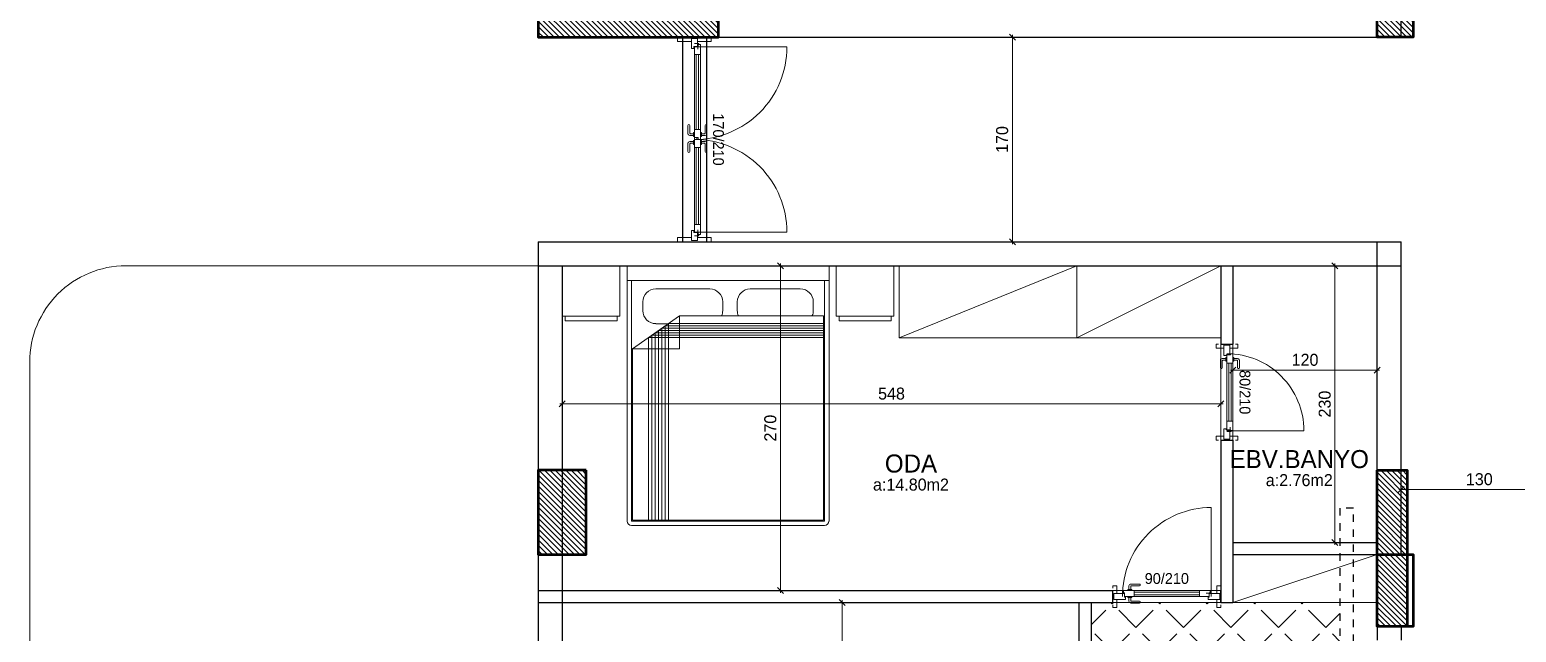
# Model space of a CAD drawing. Header units: centimetres. Extents: x 562865 to 1310255, y -148070 to 32737.
# Drawn here: x 649834 to 651071, y -25964 to -25463 of the extents above; entities that cross this region are included whole.
import ezdxf
from ezdxf.enums import TextEntityAlignment as Align

# ---------------------------------------------------------------- set-up
doc = ezdxf.new("R2010")
doc.units = ezdxf.units.CM
doc.header["$LTSCALE"] = 2.5
doc.linetypes.add('DASHED', pattern=[0.25, 0.125, -0.125])
doc.layers.get('0').update_dxf_attribs({"color": 86})
for name, color, linetype in [('alan', 7, 'Continuous'), ('kapi-yazi', 7, 'Continuous'), ('mahal', 7, 'Continuous'), ('tarama', 173, 'Continuous'), ('TARAMA KOLON', 252, 'Continuous')]:
    doc.layers.add(name, color=color, linetype=linetype)
for name, color, linetype, lineweight in [('DUVAR', 4, 'Continuous', 30), ('duvar-kesim', 7, 'Continuous', 0), ('iç ölçü', 106, 'Continuous', 18), ('kapi', 9, 'Continuous', 0), ('kolon', 1, 'Continuous', 53), ('TEFRIS', 33, 'Continuous', 0)]:
    doc.layers.add(name, color=color, linetype=linetype, lineweight=lineweight)
doc.styles.add('PINAR', font='comic.ttf')
doc.dimstyles.new('TEMİZ ÖLÇÜ', dxfattribs={"dimtxt": 10, "dimasz": 5, "dimexe": 1.8, "dimexo": 0.625, "dimgap": 3, "dimtad": 1, "dimdec": 0, "dimrnd": 0.5, "dimzin": 1, "dimdsep": 46, "dimtxsty": 'PINAR', "dimblk": 'OBLIQUE', "dimcen": 0.9, "dimdle": 2, "dimclrd": 256, "dimclre": 256, "dimclrt": 7, "dimadec": 0, "dimazin": 0, "dimtfac": 1, "dimtdec": 0, "dimtofl": 0, "dimtmove": 2, "dimatfit": 2, "dimfxl": 10, "dimfxlon": 1, "dimlwd": -1, "dimlwe": -1, "dimarcsym": 0})

# ---------------------------------------------------------------- blocks, each defined once
blk = doc.blocks.new('_Oblique')
at = {"color": 0, "linetype": 'ByBlock', "lineweight": -2}
blk.add_line((-0.5, -0.5), (0.5, 0.5), dxfattribs=at)
blk = doc.blocks.new('*D3284')
at = {"layer": 'Defpoints', "color": 0}
for p in [(650975.5, -25844.4), (650975.5, -25845.3), (651105.5, -25844.4)]:
    blk.add_point(p, dxfattribs=at)
at = {"layer": 'iç ölçü'}
for p, q in [((651107.5, -25845.3), (650973.5, -25845.3)), ((650975.5, -25845), (650975.5, -25847.1)), ((651105.5, -25845), (651105.5, -25847.1))]:
    blk.add_line(p, q, dxfattribs=at)
at = {"layer": 'iç ölçü', "linetype": 'ByBlock', "xscale": 5, "yscale": 5, "zscale": 5, "rotation": 180}
blk.add_blockref('_Oblique', (650975.5, -25845.3), dxfattribs=at)
at = {"layer": 'iç ölçü', "linetype": 'ByBlock', "xscale": 5, "yscale": 5, "zscale": 5}
blk.add_blockref('_Oblique', (651105.5, -25845.3), dxfattribs=at)
at = {"layer": 'iç ölçü', "color": 7, "insert": (651040.5, -25836.9), "char_height": 10, "attachment_point": 5, "style": 'PINAR'}
blk.add_mtext('130', dxfattribs=at)
blk = doc.blocks.new('*D3288')
at = {"layer": 'Defpoints', "color": 0}
for p in [(650649.8, -25469.4), (650649.8, -25639.4), (650652, -25639.4)]:
    blk.add_point(p, dxfattribs=at)
at = {"layer": 'iç ölçü'}
for p, q in [((650652, -25467.4), (650652, -25641.4)), ((650650.4, -25469.4), (650653.8, -25469.4)), ((650650.4, -25639.4), (650653.8, -25639.4))]:
    blk.add_line(p, q, dxfattribs=at)
at = {"layer": 'iç ölçü', "linetype": 'ByBlock', "xscale": 5, "yscale": 5, "zscale": 5}
for p, rotation in [((650652, -25469.4), 90), ((650652, -25639.4), 270)]:
    blk.add_blockref('_Oblique', p, dxfattribs=dict(at, rotation=rotation))
at = {"layer": 'iç ölçü', "color": 7, "insert": (650643.5, -25554.4), "char_height": 10, "attachment_point": 5, "rotation": 90, "style": 'PINAR'}
blk.add_mtext('170', dxfattribs=at)
blk = doc.blocks.new('*D3289')
at = {"layer": 'Defpoints', "color": 0}
for p in [(650464.7, -25659.4), (650459.1, -25929.4), (650464.7, -25929.4)]:
    blk.add_point(p, dxfattribs=at)
at = {"layer": 'iç ölçü'}
for p, q in [((650464.1, -25659.4), (650457.3, -25659.4)), ((650459.1, -25657.4), (650459.1, -25931.4)), ((650464.1, -25929.4), (650457.3, -25929.4))]:
    blk.add_line(p, q, dxfattribs=at)
at = {"layer": 'iç ölçü', "linetype": 'ByBlock', "xscale": 5, "yscale": 5, "zscale": 5}
for p, rotation in [((650459.1, -25659.4), 90), ((650459.1, -25929.4), 270)]:
    blk.add_blockref('_Oblique', p, dxfattribs=dict(at, rotation=rotation))
at = {"layer": 'iç ölçü', "color": 7, "insert": (650450.6, -25794.4), "char_height": 10, "attachment_point": 5, "rotation": 90, "style": 'PINAR'}
blk.add_mtext('270', dxfattribs=at)
blk = doc.blocks.new('*D3290')
at = {"layer": 'Defpoints', "color": 0}
for p in [(650277.4, -25774.2), (650277.4, -25776.4), (650825.5, -25776.4)]:
    blk.add_point(p, dxfattribs=at)
at = {"layer": 'iç ölçü'}
for p, q in [((650827.5, -25774.2), (650275.4, -25774.2)), ((650277.4, -25775.8), (650277.4, -25772.4)), ((650825.5, -25775.8), (650825.5, -25772.4))]:
    blk.add_line(p, q, dxfattribs=at)
at = {"layer": 'iç ölçü', "linetype": 'ByBlock', "xscale": 5, "yscale": 5, "zscale": 5, "rotation": 180}
blk.add_blockref('_Oblique', (650277.4, -25774.2), dxfattribs=at)
at = {"layer": 'iç ölçü', "linetype": 'ByBlock', "xscale": 5, "yscale": 5, "zscale": 5}
blk.add_blockref('_Oblique', (650825.5, -25774.2), dxfattribs=at)
at = {"layer": 'iç ölçü', "color": 7, "insert": (650551.4, -25765.7), "char_height": 10, "attachment_point": 5, "style": 'PINAR'}
blk.add_mtext('548', dxfattribs=at)
blk = doc.blocks.new('*D3291')
at = {"layer": 'Defpoints', "color": 0}
for p in [(650835.5, -25739.4), (650955.5, -25739.4), (650835.5, -25746.1)]:
    blk.add_point(p, dxfattribs=at)
at = {"layer": 'iç ölçü'}
for p, q in [((650835.5, -25740), (650835.5, -25747.9)), ((650955.5, -25740), (650955.5, -25747.9)), ((650957.5, -25746.1), (650833.5, -25746.1))]:
    blk.add_line(p, q, dxfattribs=at)
at = {"layer": 'iç ölçü', "linetype": 'ByBlock', "xscale": 5, "yscale": 5, "zscale": 5, "rotation": 180}
blk.add_blockref('_Oblique', (650835.5, -25746.1), dxfattribs=at)
at = {"layer": 'iç ölçü', "linetype": 'ByBlock', "xscale": 5, "yscale": 5, "zscale": 5}
blk.add_blockref('_Oblique', (650955.5, -25746.1), dxfattribs=at)
at = {"layer": 'iç ölçü', "color": 7, "insert": (650895.5, -25737.6), "char_height": 10, "attachment_point": 5, "style": 'PINAR'}
blk.add_mtext('120', dxfattribs=at)
blk = doc.blocks.new('*D3292')
at = {"layer": 'Defpoints', "color": 0}
for p in [(650932, -25659.4), (650920.4, -25889.4), (650932, -25889.4)]:
    blk.add_point(p, dxfattribs=at)
at = {"layer": 'iç ölçü'}
for p, q in [((650930.4, -25659.4), (650918.6, -25659.4)), ((650920.4, -25657.4), (650920.4, -25891.4)), ((650930.4, -25889.4), (650918.6, -25889.4))]:
    blk.add_line(p, q, dxfattribs=at)
at = {"layer": 'iç ölçü', "linetype": 'ByBlock', "xscale": 5, "yscale": 5, "zscale": 5}
for p, rotation in [((650920.4, -25659.4), 90), ((650920.4, -25889.4), 270)]:
    blk.add_blockref('_Oblique', p, dxfattribs=dict(at, rotation=rotation))
at = {"layer": 'iç ölçü', "color": 7, "insert": (650911.9, -25774.4), "char_height": 10, "attachment_point": 5, "rotation": 90, "style": 'PINAR'}
blk.add_mtext('230', dxfattribs=at)
blk = doc.blocks.new('fm-door3')
at = {"linetype": 'Continuous'}
for p, q in [((0, 2.5), (0, -2.5)), ((8, 2.5), (0, 2.5)), ((4.9, 3.2), (4.9, 0)), ((5.3, 2.8), (10.7, 2.8)), ((6, 5), (6, 3)), ((6, 5), (100, 5)), ((8, 3), (6, 3)), ((8, 3), (8, -0.5)), ((16, 5), (16, 0)), ((90, 5), (90, 0)), ((100, 3), (98, 3)), ((98, 3), (98, 0)), ((100, 2), (98, 2)), ((98, 2), (98, 0)), ((194, 5), (100, 5)), ((100, 5), (100, 2)), ((108, 5), (108, 0)), ((184, 5), (184, 0)), ((194.9, 2.8), (189.5, 2.8)), ((192, 3), (194, 3)), ((192, 3), (192, -0.5)), ((192, 2.5), (200, 2.5)), ((194, 5), (194, 3)), ((195.3, 3.2), (195.3, 0)), ((200, 2.5), (200, -2.5)), ((10, -2.5), (0, -2.5)), ((8, 0), (98, 0)), ((8, -0.5), (10, -0.5)), ((10, -0.5), (10, -2.5)), ((192, 0), (98, 0)), ((190, -0.5), (190, -2.5)), ((192, -0.5), (190, -0.5)), ((190, -2.5), (200, -2.5))]:
    blk.add_line(p, q, dxfattribs=at)
at = {"color": 8, "linetype": 'Continuous'}
for p, q in [((16, 3.5), (90, 3.5)), ((16, 1.5), (90, 1.5)), ((184, 3.5), (108, 3.5)), ((184, 1.5), (108, 1.5))]:
    blk.add_line(p, q, dxfattribs=at)
at = {"linetype": 'Continuous'}
for points in [[(95.9, 5.8), (95.9, 8.9, 0.414214), (94.3, 10.4), (86, 10.4, 1), (86, 8.9), (93.6, 8.9, -0.414214), (94.3, 8.1), (94.3, 5.8)], [(102.1, 5.8), (102.1, 8.9, -0.414214), (103.7, 10.4), (112, 10.4, -1), (112, 8.9), (104.4, 8.9, 0.414214), (103.7, 8.1), (103.7, 5.8)], [(95.9, -0.8), (95.9, -3.9, -0.414214), (94.3, -5.4), (86, -5.4, -1), (86, -3.9), (93.6, -3.9, 0.414214), (94.3, -3.1), (94.3, -0.8)], [(102.1, -0.8), (102.1, -3.9, 0.414214), (103.7, -5.4), (112, -5.4, 1), (112, -3.9), (104.4, -3.9, -0.414214), (103.7, -3.1), (103.7, -0.8)]]:
    blk.add_lwpolyline(points, format="xyb", dxfattribs=at)
for points in [[(97, 5), (97, 5.8), (93.2, 5.8), (93.2, 5)], [(101, 5), (101, 5.8), (104.8, 5.8), (104.8, 5)], [(97, 0), (97, -0.8), (93.2, -0.8), (93.2, 0)], [(101, 0), (101, -0.8), (104.8, -0.8), (104.8, 0)]]:
    blk.add_lwpolyline(points, dxfattribs=at)
for centre in [(5.3, 3.2), (194.9, 3.2)]:
    blk.add_circle(centre, 0.426, dxfattribs=at)
blk = doc.blocks.new('*D3293')
at = {"layer": 'Defpoints', "color": 0}
for p in [(650490.1, -25939.4), (650490.1, -26119.4), (650510.4, -26119.4)]:
    blk.add_point(p, dxfattribs=at)
at = {"layer": 'iç ölçü'}
for p, q in [((650510.4, -25937.4), (650510.4, -26121.4)), ((650500.4, -25939.4), (650512.2, -25939.4)), ((650500.4, -26119.4), (650512.2, -26119.4))]:
    blk.add_line(p, q, dxfattribs=at)
at = {"layer": 'iç ölçü', "linetype": 'ByBlock', "xscale": 5, "yscale": 5, "zscale": 5}
for p, rotation in [((650510.4, -25939.4), 90), ((650510.4, -26119.4), 270)]:
    blk.add_blockref('_Oblique', p, dxfattribs=dict(at, rotation=rotation))
at = {"layer": 'iç ölçü', "color": 7, "insert": (650502, -26029.4), "char_height": 10, "attachment_point": 5, "rotation": 90, "style": 'PINAR'}
blk.add_mtext('180', dxfattribs=at)
blk = doc.blocks.new('fm-door1')
at = {"linetype": 'Continuous'}
for p, q in [((0, 25), (0, -25)), ((100, 25), (0, 25)), ((80, 32), (80, 0)), ((84, 28), (128, 28)), ((90, 50), (910, 50)), ((90, 50), (90, 30)), ((100, 30), (90, 30)), ((100, 30), (100, -5)), ((100, 30), (100, -5)), ((100, 0), (900, 0)), ((190, 50), (190, 0)), ((810, 50), (810, 0)), ((910, 30), (900, 30)), ((900, 30), (900, -5)), ((900, 25), (1000, 25)), ((910, 50), (910, 30)), ((1000, 25), (1000, -25)), ((110, -25), (0, -25)), ((100, -5), (110, -5)), ((110, -5), (100, -5)), ((110, -5), (110, -25)), ((110, -25), (110, -5)), ((890, -25), (890, -5)), ((890, -5), (900, -5)), ((890, -25), (1000, -25))]:
    blk.add_line(p, q, dxfattribs=at)
at = {"color": 8, "linetype": 'Continuous'}
for p, q in [((190, 35), (810, 35)), ((190, 15), (810, 15))]:
    blk.add_line(p, q, dxfattribs=at)
at = {"linetype": 'Continuous'}
for points in [[(858, 58), (858, 89, 0.414214), (842, 104), (759, 104, 1), (759, 89), (835, 89, -0.414214), (842, 81), (842, 58)], [(858, -8), (858, -39, -0.414214), (842, -54), (759, -54, -1), (759, -39), (835, -39, 0.414214), (842, -31), (842, -8)]]:
    blk.add_lwpolyline(points, format="xyb", dxfattribs=at)
for points in [[(869, 50), (869, 58), (831, 58), (831, 50)], [(869, 0), (869, -8), (831, -8), (831, 0)]]:
    blk.add_lwpolyline(points, dxfattribs=at)
blk.add_circle((84, 32), 4.26, dxfattribs=at)
blk = doc.blocks.new('Yatak-2a')
for p, q in [((-115, -35), (-115, 0)), ((-115, 0), (-75, 0)), ((-75, -35), (-75, 0)), ((75, 0), (115, 0)), ((75, -35), (75, 0)), ((115, -35), (115, 0)), ((-66.9, -176.9), (-66.9, -10.3)), ((66.9, -10.3), (66.9, -176.9)), ((-115, -35), (-75, -35)), ((-66.2, -176.2), (-66.2, -34.6)), ((-66.2, -34.6), (33.7, -34.6)), ((33.7, -34.6), (66.2, -57.5)), ((33.7, -57.5), (33.7, -34.6)), ((75, -35), (115, -35)), ((66.2, -57.5), (33.7, -57.5)), ((66.2, -57.5), (66.2, -176.2)), ((66.9, -176.9), (-66.9, -176.9)), ((66.2, -176.2), (-66.2, -176.2))]:
    blk.add_line(p, q)
at = {"color": 33}
for p, q in [((-70, 0), (70, 0)), ((-70, -10.3), (-70, 0)), ((70, 0), (70, -10.3)), ((-70, -176.9), (-70, -10.3)), ((70, -10.3), (-70, -10.3)), ((70, -10.3), (70, -176.9)), ((66.9, -180), (-66.9, -180))]:
    blk.add_line(p, q, dxfattribs=at)
at = {"color": 8}
for p, q in [((-15.4, -16), (-50.1, -16)), ((12.7, -16), (50.1, -16)), ((-59.1, -25), (-59.1, -31.1)), ((-6.4, -31.1), (-6.4, -25)), ((3.7, -31.1), (3.7, -25)), ((59.1, -25), (59.1, -31.1)), ((41.3, -40), (-66.2, -40)), ((41.3, -176.2), (41.3, -40)), ((50.1, -40.1), (41.5, -40.1)), ((43.6, -41.6), (-66.2, -41.6)), ((45.9, -43.2), (-66.2, -43.2)), ((48.2, -44.8), (-66.2, -44.8)), ((50.5, -46.4), (-66.2, -46.4)), ((52.8, -48.1), (-66.2, -48.1)), ((55.1, -49.7), (-66.2, -49.7)), ((43.6, -176.2), (43.6, -41.6)), ((45.9, -176.2), (45.9, -43.2)), ((48.2, -176.2), (48.2, -44.8)), ((50.5, -176.2), (50.5, -46.4)), ((52.8, -176.2), (52.8, -48.1)), ((55.1, -176.2), (55.1, -49.7))]:
    blk.add_line(p, q, dxfattribs=at)
at = {"color": 42}
for p, q in [((-113, -38.2), (-113, -35)), ((-77, -38.2), (-113, -38.2)), ((-77, -35), (-77, -38.2)), ((77, -38.2), (77, -35)), ((113, -38.2), (77, -38.2)), ((113, -35), (113, -38.2))]:
    blk.add_line(p, q, dxfattribs=at)
at = {"color": 8}
for centre, start, end in [((-50.1, -25), 90, 180), ((-15.4, -25), 360, 90), ((12.7, -25), 90, 180), ((50.1, -25), 360, 90), ((-50.1, -31.1), 179.9994, 202.5177), ((-15.4, -31.1), 337.4811, 359.9994), ((12.7, -31.1), 179.9994, 202.5177), ((50.1, -31.1), 270, 0)]:
    blk.add_arc(centre, 8.98, start, end, dxfattribs=at)
at = {"color": 33}
for centre, start, end in [((-66.9, -176.9), 180, 270), ((66.9, -176.9), 270, 0)]:
    blk.add_arc(centre, 3.06, start, end, dxfattribs=at)
blk = doc.blocks.new('SB')
at = {"layer": 'TARAMA KOLON'}
h = blk.add_hatch(dxfattribs=at)
h.set_pattern_fill('ANSI31', color=256, angle=7e-15)
h.paths.add_polyline_path([(655327.3, -25829.4), (655302.3, -25829.4), (655302.3, -25959.4), (655327.3, -25959.4)])
h.paths.add_polyline_path([(655437.3, -24424.1), (655477.3, -24424.1), (655477.3, -24494.1), (655437.3, -24494.1)])
h.paths.add_polyline_path([(655327.3, -25359.4), (655297.3, -25359.4), (655297.3, -25469.4), (655327.3, -25469.4)])
h.paths.add_polyline_path([(655327.3, -26079.4), (655327.3, -26109.4), (655257.3, -26109.4), (655257.3, -26079.4)])
h.paths.add_polyline_path([(654229.3, -24849.4), (654229.3, -24889.4), (654299.3, -24889.4), (654299.3, -24849.4)])
h.paths.add_polyline_path([(654269.3, -25899.4), (654229.3, -25899.4), (654229.3, -25829.4), (654269.3, -25829.4)])
h.paths.add_polyline_path([(654229.3, -25444.4), (654229.3, -25469.4), (654379.3, -25469.4), (654379.3, -25444.4)])
h.paths.add_polyline_path([(655112.3, -26369.4), (655142.3, -26369.4), (655142.3, -26429.4), (655112.3, -26429.4)])
h.paths.add_polyline_path([(654997.3, -26079.4), (654997.3, -26109.4), (654927.3, -26109.4), (654927.3, -26079.4)])
h.paths.add_polyline_path([(655437.3, -24889.4), (655467.3, -24889.4), (655467.3, -24829.4), (655437.3, -24829.4)])
h.paths.add_polyline_path([(655112.3, -26834.6), (655142.3, -26834.6), (655142.3, -26894.6), (655112.3, -26894.6)])
h.paths.add_polyline_path([(654787.3, -26369.4), (654817.3, -26369.4), (654817.3, -26429.4), (654787.3, -26429.4)])
h.paths.add_polyline_path([(655437.3, -26824.6), (655477.3, -26824.6), (655477.3, -26894.6), (655437.3, -26894.6)])
h.paths.add_polyline_path([(654299.3, -26369.4), (654299.3, -26409.4), (654229.3, -26409.4), (654229.3, -26369.4)])
h.paths.add_polyline_path([(654777.3, -26824.6), (654817.3, -26824.6), (654817.3, -26894.6), (654777.3, -26894.6)])
h.paths.add_polyline_path([(655437.3, -26369.4), (655467.3, -26369.4), (655467.3, -26429.4), (655437.3, -26429.4)])
h.paths.add_polyline_path([(655985.4, -25829.4), (656025.4, -25829.4), (656025.4, -25899.4), (655985.4, -25899.4)])
h.paths.add_polyline_path([(654927.3, -25959.4), (654927.3, -25359.4), (655177.3, -25359.4), (655177.3, -25389.4), (654952.3, -25389.4), (654952.3, -25729.4), (655177.3, -25729.4), (655177.3, -25754.4), (654952.3, -25754.4), (654952.3, -25934.4), (655177.3, -25934.4), (655177.3, -25959.4)])
h.paths.add_polyline_path([(654777.3, -24424.1), (654817.3, -24424.1), (654817.3, -24494.1), (654777.3, -24494.1)])
h.paths.add_polyline_path([(655985.4, -26824.6), (656025.4, -26824.6), (656025.4, -26894.6), (655985.4, -26894.6)])
h.paths.add_polyline_path([(654229.3, -24424.1), (654269.3, -24424.1), (654269.3, -24494.1), (654229.3, -24494.1)])
h.paths.add_polyline_path([(655107.3, -24424.1), (655147.3, -24424.1), (655147.3, -24494.1), (655107.3, -24494.1)])
h.paths.add_polyline_path([(655985.4, -24424.1), (656025.4, -24424.1), (656025.4, -24494.1), (655985.4, -24494.1)])
h.paths.add_polyline_path([(656025.4, -24849.4), (656025.4, -24889.4), (655955.4, -24889.4), (655955.4, -24849.4)])
h.paths.add_polyline_path([(654817.3, -24889.4), (654787.3, -24889.4), (654787.3, -24829.4), (654817.3, -24829.4)])
h.paths.add_polyline_path([(655114.8, -24849.4), (655139.8, -24849.4), (655139.8, -24999.4), (655114.8, -24999.4)])
h.paths.add_polyline_path([(656025.4, -26369.4), (656025.4, -26409.4), (655955.4, -26409.4), (655955.4, -26369.4)])
h.paths.add_polyline_path([(654229.3, -26824.6), (654269.3, -26824.6), (654269.3, -26894.6), (654229.3, -26894.6)])
h.paths.add_polyline_path([(656025.4, -25444.4), (656025.4, -25469.4), (655875.4, -25469.4), (655875.4, -25444.4)])
at = {"layer": 'kolon'}
for points in [[(655327.3, -25359.4), (655297.3, -25359.4), (655297.3, -25469.4), (655327.3, -25469.4)], [(656025.4, -25444.4), (656025.4, -25469.4), (655875.4, -25469.4), (655875.4, -25444.4)], [(655327.3, -25829.4), (655302.3, -25829.4), (655302.3, -25959.4), (655327.3, -25959.4)], [(655985.4, -25829.4), (656025.4, -25829.4), (656025.4, -25899.4), (655985.4, -25899.4)]]:
    blk.add_lwpolyline(points, close=True, dxfattribs=at)

msp = doc.modelspace()

# ---------------------------------------------------------------- hatches: boundary and pattern name
at = {"layer": 'tarama'}
h = msp.add_hatch(dxfattribs=at)
h.set_pattern_fill('ANGLE', color=256, scale=4, angle=135)
h.set_pattern_definition([(45, (-4412.353, 4e-10), (-19.7565635, 19.7565635), [20.32, -7.62]), (135, (-4412.353, 4e-10), (-19.7565635, -19.7565635), [20.32, -7.62])])
edge = h.paths.add_edge_path()
edge.add_line((650937.1, -26369.4), (650933.6, -26369.4))
edge.add_line((650933.6, -26369.4), (650923.2, -26369.4))
edge.add_ellipse((650922.3, -26370.5), major_axis=(0, -1.52), ratio=0.88, start_angle=-222.8695, end_angle=-180)
edge.add_line((650922.3, -26369), (650914.9, -26369))
edge.add_ellipse((650914.9, -26369.7), major_axis=(0, -0.76), ratio=0.88, start_angle=-180, end_angle=-117.7626)
edge.add_line((650914.3, -26369.4), (650850.6, -26369.4))
edge.add_line((650850.6, -26369.4), (650847.1, -26369.4))
edge.add_line((650847.1, -26369.4), (650818.6, -26369.4))
edge.add_line((650818.6, -26369.4), (650815.1, -26369.4))
edge.add_line((650815.1, -26369.4), (650751.4, -26369.4))
edge.add_ellipse((650750.8, -26369.7), major_axis=(0, -0.76), ratio=0.88, start_angle=117.7626, end_angle=180)
edge.add_line((650750.8, -26369), (650743.4, -26369))
edge.add_ellipse((650743.4, -26370.5), major_axis=(0, -1.52), ratio=0.88, start_angle=180, end_angle=222.8695)
edge.add_line((650742.5, -26369.4), (650732.1, -26369.4))
edge.add_line((650732.1, -26369.4), (650728.6, -26369.4))
edge.add_line((650728.6, -26369.4), (650717.4, -26369.4))
edge.add_line((650717.4, -26369.4), (650717.4, -26235.8))
edge.add_line((650717.4, -26235.8), (650717.4, -26232.3))
edge.add_line((650717.4, -26232.3), (650717.4, -26221.8))
edge.add_ellipse((650716.3, -26220.9), major_axis=(-1.52, 0), ratio=0.88, start_angle=-222.8695, end_angle=-180)
edge.add_line((650717.8, -26220.9), (650717.8, -26213.5))
edge.add_ellipse((650717.1, -26213.5), major_axis=(-0.76, 0), ratio=0.88, start_angle=-180, end_angle=-117.7626)
edge.add_line((650717.4, -26212.9), (650717.4, -26149.3))
edge.add_line((650717.4, -26149.3), (650717.4, -26145.8))
edge.add_line((650717.4, -26145.8), (650717.4, -26129.4))
edge.add_line((650717.4, -26129.4), (650717.4, -26119.4))
edge.add_line((650717.4, -26119.4), (650717.4, -26108.9))
edge.add_line((650717.4, -26108.9), (650717.4, -26105.4))
edge.add_line((650717.4, -26105.4), (650717.4, -26041.7))
edge.add_ellipse((650717.1, -26041.1), major_axis=(-0.76, 0), ratio=0.88, start_angle=117.7626, end_angle=180)
edge.add_line((650717.8, -26041.1), (650717.8, -26033.8))
edge.add_ellipse((650716.3, -26033.8), major_axis=(-1.52, 0), ratio=0.88, start_angle=180, end_angle=222.8695)
edge.add_line((650717.4, -26032.9), (650717.4, -26022.4))
edge.add_line((650717.4, -26022.4), (650717.4, -26018.9))
edge.add_line((650717.4, -26018.9), (650717.4, -25939.4))
edge.add_line((650717.4, -25939.4), (650735.5, -25939.4))
edge.add_line((650735.5, -25939.4), (650739, -25939.4))
edge.add_line((650739, -25939.4), (650749.4, -25939.4))
edge.add_ellipse((650750.3, -25938.3), major_axis=(0, 1.52), ratio=0.88, start_angle=-222.8695, end_angle=-180)
edge.add_line((650750.3, -25939.8), (650757.7, -25939.8))
edge.add_ellipse((650757.7, -25939), major_axis=(0, 0.76), ratio=0.88, start_angle=-180, end_angle=-117.7626)
edge.add_line((650758.3, -25939.4), (650822, -25939.4))
edge.add_line((650822, -25939.4), (650825.5, -25939.4))
edge.add_line((650825.5, -25939.4), (650835.5, -25939.4))
edge.add_line((650835.5, -25939.4), (650924.5, -25939.4))
edge.add_line((650924.5, -25939.4), (650924.5, -25978.6))
edge.add_line((650924.5, -25978.6), (650881.5, -25978.6))
edge.add_arc((650965.5, -25978.6), 84, 180, 240.8327)
edge.add_line((650924.5, -26051.9), (650924.5, -26134.8))
edge.add_line((650924.5, -26134.8), (650955.5, -26134.8))
edge.add_line((650955.5, -26134.8), (650955.5, -26182.2))
edge.add_line((650955.5, -26182.2), (650955.5, -26185.7))
edge.add_line((650955.5, -26185.7), (650955.5, -26241.9))
edge.add_ellipse((650955.8, -26242.4), major_axis=(-0.76, 0), ratio=0.78, start_angle=297.7626, end_angle=360)
edge.add_line((650955.1, -26242.4), (650955.1, -26248.9))
edge.add_ellipse((650956.6, -26248.9), major_axis=(1.52, 0), ratio=0.78, start_angle=180, end_angle=222.8695)
edge.add_line((650955.5, -26249.8), (650955.5, -26258.7))
edge.add_line((650955.5, -26258.7), (650955.5, -26262.2))
edge.add_line((650955.5, -26262.2), (650955.5, -26369.4))
edge.add_line((650955.5, -26369.4), (650937.1, -26369.4))
h.paths.add_polyline_path([(650784.6, -26319.7), (650760.2, -26319.7), (650760.2, -26340.5), (650784.6, -26340.5)], flags=24)
h.paths.add_polyline_path([(650908.5, -26335.4), (650884.4, -26335.4), (650884.4, -26356.3), (650908.5, -26356.3)], flags=24)
h.paths.add_polyline_path([(650850.7, -26240.9), (650822.2, -26240.9), (650822.2, -26261.7), (650850.7, -26261.7)], flags=24)
h.paths.add_polyline_path([(650872.5, -26171), (650803.3, -26171), (650803.3, -26187.4), (650872.5, -26187.4)], flags=24)
h.paths.add_polyline_path([(650876, -26149), (650798.5, -26149), (650798.5, -26173.8), (650876, -26173.8)], flags=24)

# ---------------------------------------------------------------- linework, layer by layer
at = {"layer": 'DUVAR'}
for p, q in [((650257.4, -24424.1), (650257.4, -25469.4)), ((650955.5, -25469.4), (650955.5, -25419.4)), ((650975.5, -25469.4), (650975.5, -25419.4)), ((650257.4, -25469.4), (650975.5, -25469.4)), ((650377.4, -25469.4), (650377.4, -25639.4)), ((650377.4, -25469.4), (650397.4, -25469.4)), ((650397.4, -25469.4), (650397.4, -25639.4)), ((650257.4, -25639.4), (650975.5, -25639.4)), ((650257.4, -25639.4), (650257.4, -26894.6)), ((650377.4, -25639.4), (650397.4, -25639.4)), ((650955.5, -25899.4), (650955.5, -25639.4)), ((650975.5, -25899.4), (650975.5, -25639.4)), ((650257.4, -25659.4), (650975.5, -25659.4)), ((650277.4, -25659.4), (650277.4, -26874.6)), ((650825.5, -25659.4), (650825.5, -25724.5)), ((650835.5, -25659.4), (650835.5, -25724.5)), ((650825.5, -25724.5), (650835.5, -25724.5)), ((650825.5, -25804.5), (650825.5, -25939.4)), ((650825.5, -25804.5), (650835.5, -25804.5)), ((650835.5, -25804.5), (650835.5, -25939.4)), ((650835.5, -25889.4), (650955.5, -25889.4)), ((650835.5, -25899.4), (650955.5, -25899.4)), ((650257.4, -25929.4), (650735.5, -25929.4)), ((650735.5, -25939.4), (650735.5, -25929.4)), ((650825.5, -25939.4), (650825.5, -25929.4)), ((650257.4, -25939.4), (650735.5, -25939.4)), ((650707.4, -25939.4), (650707.4, -26018.9)), ((650717.4, -25939.4), (650717.4, -26018.9)), ((650825.5, -25939.4), (650835.5, -25939.4)), ((650955.5, -25959.4), (650955.5, -25970.6)), ((650975.5, -25959.4), (650975.5, -25970.6))]:
    msp.add_line(p, q, dxfattribs=at)
at = {"layer": 'duvar-kesim'}
for p, q in [((650377.4, -25469.4), (650377.4, -25639.4)), ((650397.4, -25469.4), (650397.4, -25639.4)), ((650825.5, -25804.5), (650825.5, -25724.5)), ((650835.5, -25804.5), (650835.5, -25724.5)), ((650825.5, -25929.4), (650735.5, -25929.4)), ((650825.5, -25939.4), (650735.5, -25939.4))]:
    msp.add_line(p, q, dxfattribs=at)
at = {"layer": 'kapi'}
for points in [[(650375.4, -25469.4), (650373.4, -25469.4), (650373.4, -25472.9), (650384.9, -25472.9)], [(650399.4, -25469.4), (650401.4, -25469.4), (650401.4, -25472.9), (650389.9, -25472.9)], [(650375.4, -25639.4), (650373.4, -25639.4), (650373.4, -25635.9), (650384.9, -25635.9)], [(650399.4, -25639.4), (650401.4, -25639.4), (650401.4, -25635.9), (650389.9, -25635.9)], [(650823.5, -25724.5), (650821.5, -25724.5), (650821.5, -25728), (650828, -25728)], [(650837.5, -25724.5), (650839.5, -25724.5), (650839.5, -25728), (650833, -25728)], [(650823.5, -25804.5), (650821.5, -25804.5), (650821.5, -25801), (650828, -25801)], [(650837.5, -25804.5), (650839.5, -25804.5), (650839.5, -25801), (650833, -25801)], [(650735.5, -25927.4), (650735.5, -25925.4), (650739, -25925.4), (650739, -25931.9)], [(650825.5, -25927.4), (650825.5, -25925.4), (650822, -25925.4), (650822, -25931.9)], [(650735.5, -25941.4), (650735.5, -25943.4), (650739, -25943.4), (650739, -25936.9)], [(650825.5, -25941.4), (650825.5, -25943.4), (650822, -25943.4), (650822, -25936.9)]]:
    msp.add_lwpolyline(points, dxfattribs=at)
for points in [[(650387.4, -25477.4), (650464.4, -25477.4, -0.414214), (650387.4, -25554.4, -0.414214), (650464.4, -25631.4), (650464.4, -25631.4), (650387.4, -25631.4)], [(650830.5, -25796.5), (650894.5, -25796.5, 0.414214), (650830.5, -25732.5, 0.414214)], [(650817.5, -25934.4), (650817.5, -25860.4, 0.414214), (650743.5, -25934.4, 0.414214)]]:
    msp.add_lwpolyline(points, format="xyb", dxfattribs=at)
at = {"layer": 'kolon'}
msp.add_lwpolyline([(650955.5, -25899.4), (650985.5, -25899.4), (650985.5, -25959.4), (650955.5, -25959.4)], close=True, dxfattribs=at)
at = {"layer": 'tarama', "linetype": 'DASHED', "ltscale": 20}
msp.add_lwpolyline([(651085.5, -26122.3), (650935.9, -26122.3), (650935.9, -25860.9), (650924.5, -25860.9), (650924.5, -26134.8), (651095.5, -26134.8), (651095.5, -26122.3), (651085.5, -26122.3)], dxfattribs=at)
at = {"layer": 'TEFRIS'}
msp.add_lwpolyline([(650257.4, -25659.4), (649914.3, -25659.4, 0.414214), (649834.3, -25739.4), (649834.3, -27395.6)], format="xyb", dxfattribs=at)
for points in [[(650557.8, -25719.4), (650557.8, -25659.4), (650705.7, -25659.4), (650705.7, -25719.4), (650557.8, -25719.4), (650705.7, -25659.4)], [(650705.7, -25719.4), (650705.7, -25659.4), (650825.5, -25659.4), (650825.5, -25719.4), (650705.7, -25719.4), (650825.5, -25659.4)], [(650835.5, -25939.4), (650955.5, -25939.4), (650955.5, -25899.4), (650835.5, -25899.4), (650835.5, -25939.4), (650955.5, -25899.4)]]:
    msp.add_lwpolyline(points, dxfattribs=at)

# ---------------------------------------------------------------- block references
at = {"layer": 'kapi'}
for name, p, xscale, yscale, zscale, rotation in [('fm-door3', (650387.4, -25470.4), -0.8400000000000001, -1, 0.8400000000000001, 89.99999999999999), ('fm-door1', (650830.5, -25803.5), -0.07800000000000001, 0.1, 0.07800000000000001, 270)]:
    msp.add_blockref(name, p, dxfattribs=dict(at, xscale=xscale, yscale=yscale, zscale=zscale, rotation=rotation))
at = {"layer": 'kapi', "xscale": -0.08800000000000001, "yscale": 0.1, "zscale": 0.08800000000000001}
msp.add_blockref('fm-door1', (650824.5, -25934.4), dxfattribs=at)
at = {"layer": 'TARAMA KOLON', "xscale": -1}
msp.add_blockref('SB', (1306282.8, 0), dxfattribs=at)
at = {"layer": 'TEFRIS', "xscale": -1.2, "yscale": 1.2, "zscale": 1.2}
msp.add_blockref('Yatak-2a', (650415.4, -25659.4), dxfattribs=at)

# ---------------------------------------------------------------- texts
at = {"layer": 'alan', "style": 'PINAR'}
for s, p in [('a:14.80m2', (650567.6, -25846.3)), ('a:2.76m2', (650890.7, -25842.6))]:
    msp.add_text(s, height=10, dxfattribs=at).set_placement(p, align=Align.CENTER)
at = {"layer": 'kapi-yazi', "style": 'PINAR'}
for s, p in [('170/210', (650407.4, -25554.4)), ('80/210', (650845.5, -25764.5))]:
    msp.add_text(s, height=9, rotation=270, dxfattribs=at).set_placement(p, align=Align.MIDDLE_CENTER)
msp.add_text('90/210', height=9, dxfattribs=at).set_placement((650780.5, -25919.4), align=Align.MIDDLE_CENTER)
at = {"layer": 'mahal', "style": 'PINAR'}
for s, p in [('EBV.BANYO', (650890.7, -25827.6)), ('ODA', (650567.6, -25831.3))]:
    msp.add_text(s, height=15, dxfattribs=at).set_placement(p, align=Align.CENTER)

# ---------------------------------------------------------------- dimensions: what is measured, and where the dimension line sits
at = {"layer": 'iç ölçü'}
for base, p1, p2, angle, picture, middle in [((650652, -25639.4), (650649.8, -25469.4), (650649.8, -25639.4), 90, '*D3288', (650643.5, -25554.4)), ((650459.1, -25929.4), (650464.7, -25659.4), (650464.7, -25929.4), 90, '*D3289', (650450.6, -25794.4)), ((650920.4, -25889.4), (650932, -25659.4), (650932, -25889.4), 90, '*D3292', (650911.9, -25774.4)), ((650835.5, -25746.1), (650955.5, -25739.4), (650835.5, -25739.4), 180, '*D3291', (650895.5, -25737.6)), ((650277.4, -25774.2), (650825.5, -25776.4), (650277.4, -25776.4), 180, '*D3290', (650551.4, -25765.7)), ((650510.4, -26119.4), (650490.1, -25939.4), (650490.1, -26119.4), 90, '*D3293', (650502, -26029.4))]:
    dim = msp.add_linear_dim(base=base, p1=p1, p2=p2, angle=angle, dimstyle='TEMİZ ÖLÇÜ', dxfattribs=at)
    dim.commit()
    dim.dimension.update_dxf_attribs({"geometry": picture, "text_midpoint": middle})
dim = msp.add_linear_dim(base=(650975.5, -25845.3), p1=(651105.5, -25844.4), p2=(650975.5, -25844.4), angle=180, dimstyle='TEMİZ ÖLÇÜ', override={"dimfxl": 5, "dimarcsym": 1}, dxfattribs=at)
dim.commit()
dim.dimension.update_dxf_attribs({"geometry": '*D3284', "text_midpoint": (651040.5, -25836.9)})

doc.saveas('drawing.dxf')
